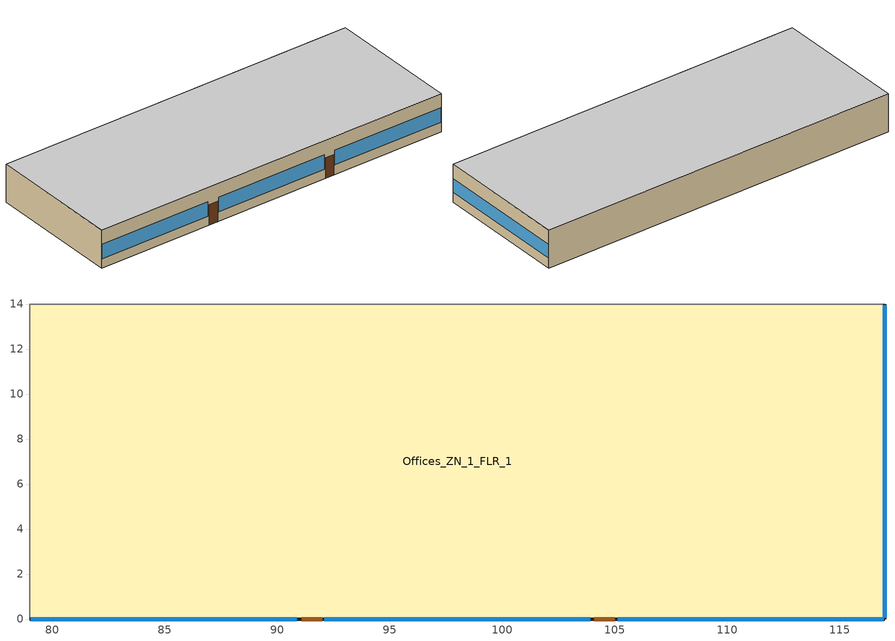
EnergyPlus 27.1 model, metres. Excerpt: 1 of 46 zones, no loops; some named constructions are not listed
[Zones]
Offices_ZN_1_FLR_1
 floor ground (ext_slab_6in_with_carpet): 79,14 117,14 117,0 79,0 z0
 wall outside (nonres_ext_wall): 79,0 117,0 117,14 z0:4
 wall to Gym_ZN_1_FLR_1 (int_wall): 117,14 79,14 z0:4
 wall to Lobby_ZN_1_FLR_1 (int_wall): 79,14 79,0 z0:4
 window (Window_U_0.40_SHGC_0.38): 117,0.05 117,13.95 z1.1:2.51; 79.05,0 90.87,0 / 92.09,0 103.91,0 / 105.13,0 116.95,0 z1:2.5
 door (Swinging Door_con): 91.08,0 91.99,0 / 104.08,0 104.99,0 z0:2.13
 ceiling to Offices_ZN_1_FLR_2 (int_slab_ceiling): 79,0 117,0 117,14 79,14 z4
[EnergyManagementSystem:Program]
SET_mCl2_Pod_1_ZN_1_FLR_2_Light_EMS_Program: SET mCl2_Pod_1_ZN_1_FLR_2_LSr_IP=0.093*mCl2_Pod_1_ZN_1_FLR_2_LSr/mCl2_Pod_1_ZN_1_FLR_2_Area; IF (mCl2_Pod_1_ZN_1_FLR_2_OSr <= 0) && (mCl2_Pod_1_ZN_1_FLR_2_LSr_IP >= 0.02); SET mCl2_Pod_1_ZN_1_FLR_2_LAr = 0.02*mCl2_Pod_1_ZN_1_FLR_2_Area/0.09290304; ELSE; SET mCl2_Pod_1_ZN_1_FLR_2_LAr = NULL; ENDIF
SET_cCL1_Pod_2_ZN_1_FLR_2_Light_EMS_Program: SET cCL1_Pod_2_ZN_1_FLR_2_LSr_IP=0.093*cCL1_Pod_2_ZN_1_FLR_2_LSr/cCL1_Pod_2_ZN_1_FLR_2_Area; IF (cCL1_Pod_2_ZN_1_FLR_2_OSr <= 0) && (cCL1_Pod_2_ZN_1_FLR_2_LSr_IP >= 0.02); SET cCL1_Pod_2_ZN_1_FLR_2_LAr = 0.02*cCL1_Pod_2_ZN_1_FLR_2_Area/0.09290304; ELSE; SET cCL1_Pod_2_ZN_1_FLR_2_LAr = NULL; ENDIF
SET_mCl1_Pod_2_ZN_1_FLR_2_Light_EMS_Program: SET mCl1_Pod_2_ZN_1_FLR_2_LSr_IP=0.093*mCl1_Pod_2_ZN_1_FLR_2_LSr/mCl1_Pod_2_ZN_1_FLR_2_Area; IF (mCl1_Pod_2_ZN_1_FLR_2_OSr <= 0) && (mCl1_Pod_2_ZN_1_FLR_2_LSr_IP >= 0.02); SET mCl1_Pod_2_ZN_1_FLR_2_LAr = 0.02*mCl1_Pod_2_ZN_1_FLR_2_Area/0.09290304; ELSE; SET mCl1_Pod_2_ZN_1_FLR_2_LAr = NULL; ENDIF
SET_cPOD2_ZN_1_FLR_2_Light_EMS_Program: SET cPOD2_ZN_1_FLR_2_LSr_IP=0.093*cPOD2_ZN_1_FLR_2_LSr/cPOD2_ZN_1_FLR_2_Area; IF (cPOD2_ZN_1_FLR_2_OSr <= 0) && (cPOD2_ZN_1_FLR_2_LSr_IP >= 0.02); SET cPOD2_ZN_1_FLR_2_LAr = 0.02*cPOD2_ZN_1_FLR_2_Area/0.09290304; ELSE; SET cPOD2_ZN_1_FLR_2_LAr = NULL; ENDIF
SET_cCL2_Pod_2_ZN_1_FLR_2_Light_EMS_Program: SET cCL2_Pod_2_ZN_1_FLR_2_LSr_IP=0.093*cCL2_Pod_2_ZN_1_FLR_2_LSr/cCL2_Pod_2_ZN_1_FLR_2_Area; IF (cCL2_Pod_2_ZN_1_FLR_2_OSr <= 0) && (cCL2_Pod_2_ZN_1_FLR_2_LSr_IP >= 0.02); SET cCL2_Pod_2_ZN_1_FLR_2_LAr = 0.02*cCL2_Pod_2_ZN_1_FLR_2_Area/0.09290304; ELSE; SET cCL2_Pod_2_ZN_1_FLR_2_LAr = NULL; ENDIF
SET_mCl2_Pod_2_ZN_1_FLR_2_Light_EMS_Program: SET mCl2_Pod_2_ZN_1_FLR_2_LSr_IP=0.093*mCl2_Pod_2_ZN_1_FLR_2_LSr/mCl2_Pod_2_ZN_1_FLR_2_Area; IF (mCl2_Pod_2_ZN_1_FLR_2_OSr <= 0) && (mCl2_Pod_2_ZN_1_FLR_2_LSr_IP >= 0.02); SET mCl2_Pod_2_ZN_1_FLR_2_LAr = 0.02*mCl2_Pod_2_ZN_1_FLR_2_Area/0.09290304; ELSE; SET mCl2_Pod_2_ZN_1_FLR_2_LAr = NULL; ENDIF
SET_cCL1_Pod_3_ZN_1_FLR_2_Light_EMS_Program: SET cCL1_Pod_3_ZN_1_FLR_2_LSr_IP=0.093*cCL1_Pod_3_ZN_1_FLR_2_LSr/cCL1_Pod_3_ZN_1_FLR_2_Area; IF (cCL1_Pod_3_ZN_1_FLR_2_OSr <= 0) && (cCL1_Pod_3_ZN_1_FLR_2_LSr_IP >= 0.02); SET cCL1_Pod_3_ZN_1_FLR_2_LAr = 0.02*cCL1_Pod_3_ZN_1_FLR_2_Area/0.09290304; ELSE; SET cCL1_Pod_3_ZN_1_FLR_2_LAr = NULL; ENDIF
SET_mCl1_Pod_3_ZN_1_FLR_2_Light_EMS_Program: SET mCl1_Pod_3_ZN_1_FLR_2_LSr_IP=0.093*mCl1_Pod_3_ZN_1_FLR_2_LSr/mCl1_Pod_3_ZN_1_FLR_2_Area; IF (mCl1_Pod_3_ZN_1_FLR_2_OSr <= 0) && (mCl1_Pod_3_ZN_1_FLR_2_LSr_IP >= 0.02); SET mCl1_Pod_3_ZN_1_FLR_2_LAr = 0.02*mCl1_Pod_3_ZN_1_FLR_2_Area/0.09290304; ELSE; SET mCl1_Pod_3_ZN_1_FLR_2_LAr = NULL; ENDIF
SET_cPOD3_ZN_1_FLR_2_Light_EMS_Program: SET cPOD3_ZN_1_FLR_2_LSr_IP=0.093*cPOD3_ZN_1_FLR_2_LSr/cPOD3_ZN_1_FLR_2_Area; IF (cPOD3_ZN_1_FLR_2_OSr <= 0) && (cPOD3_ZN_1_FLR_2_LSr_IP >= 0.02); SET cPOD3_ZN_1_FLR_2_LAr = 0.02*cPOD3_ZN_1_FLR_2_Area/0.09290304; ELSE; SET cPOD3_ZN_1_FLR_2_LAr = NULL; ENDIF
SET_cCL2_Pod_3_ZN_1_FLR_2_Light_EMS_Program: SET cCL2_Pod_3_ZN_1_FLR_2_LSr_IP=0.093*cCL2_Pod_3_ZN_1_FLR_2_LSr/cCL2_Pod_3_ZN_1_FLR_2_Area; IF (cCL2_Pod_3_ZN_1_FLR_2_OSr <= 0) && (cCL2_Pod_3_ZN_1_FLR_2_LSr_IP >= 0.02); SET cCL2_Pod_3_ZN_1_FLR_2_LAr = 0.02*cCL2_Pod_3_ZN_1_FLR_2_Area/0.09290304; ELSE; SET cCL2_Pod_3_ZN_1_FLR_2_LAr = NULL; ENDIF
SET_mCl2_Pod_3_ZN_1_FLR_2_Light_EMS_Program: SET mCl2_Pod_3_ZN_1_FLR_2_LSr_IP=0.093*mCl2_Pod_3_ZN_1_FLR_2_LSr/mCl2_Pod_3_ZN_1_FLR_2_Area; IF (mCl2_Pod_3_ZN_1_FLR_2_OSr <= 0) && (mCl2_Pod_3_ZN_1_FLR_2_LSr_IP >= 0.02); SET mCl2_Pod_3_ZN_1_FLR_2_LAr = 0.02*mCl2_Pod_3_ZN_1_FLR_2_Area/0.09290304; ELSE; SET mCl2_Pod_3_ZN_1_FLR_2_LAr = NULL; ENDIF
SET_Main_Corridor_ZN_1_FLR_2_Light_EMS_Program: SET Main_Corridor_ZN_1_FLR_2_LSr_IP=0.093*Main_Corridor_ZN_1_FLR_2_LSr/Main_Corridor_ZN_1_FLR_2_Area; IF (Main_Corridor_ZN_1_FLR_2_OSr <= 0) && (Main_Corridor_ZN_1_FLR_2_LSr_IP >= 0.02); SET Main_Corridor_ZN_1_FLR_2_LAr = 0.02*Main_Corridor_ZN_1_FLR_2_Area/0.09290304; ELSE; SET Main_Corridor_ZN_1_FLR_2_LAr = NULL; ENDIF
SET_Lobby_ZN_1_FLR_2_Light_EMS_Program: SET Lobby_ZN_1_FLR_2_LSr_IP=0.093*Lobby_ZN_1_FLR_2_LSr/Lobby_ZN_1_FLR_2_Area; IF (Lobby_ZN_1_FLR_2_OSr <= 0) && (Lobby_ZN_1_FLR_2_LSr_IP >= 0.02); SET Lobby_ZN_1_FLR_2_LAr = 0.02*Lobby_ZN_1_FLR_2_Area/0.09290304; ELSE; SET Lobby_ZN_1_FLR_2_LAr = NULL; ENDIF
SET_Mech_ZN_1_FLR_2_Light_EMS_Program: SET Mech_ZN_1_FLR_2_LSr_IP=0.093*Mech_ZN_1_FLR_2_LSr/Mech_ZN_1_FLR_2_Area; IF (Mech_ZN_1_FLR_2_OSr <= 0) && (Mech_ZN_1_FLR_2_LSr_IP >= 0.02); SET Mech_ZN_1_FLR_2_LAr = 0.02*Mech_ZN_1_FLR_2_Area/0.09290304; ELSE; SET Mech_ZN_1_FLR_2_LAr = NULL; ENDIF
SET_BATHROOMS_ZN_1_FLR_2_Light_EMS_Program: SET BATHROOMS_ZN_1_FLR_2_LSr_IP=0.093*BATHROOMS_ZN_1_FLR_2_LSr/BATHROOMS_ZN_1_FLR_2_Area; IF (BATHROOMS_ZN_1_FLR_2_OSr <= 0) && (BATHROOMS_ZN_1_FLR_2_LSr_IP >= 0.02); SET BATHROOMS_ZN_1_FLR_2_LAr = 0.02*BATHROOMS_ZN_1_FLR_2_Area/0.09290304; ELSE; SET BATHROOMS_ZN_1_FLR_2_LAr = NULL; ENDIF
SET_Offices_ZN_1_FLR_2_Light_EMS_Program: SET Offices_ZN_1_FLR_2_LSr_IP=0.093*Offices_ZN_1_FLR_2_LSr/Offices_ZN_1_FLR_2_Area; IF (Offices_ZN_1_FLR_2_OSr <= 0) && (Offices_ZN_1_FLR_2_LSr_IP >= 0.02); SET Offices_ZN_1_FLR_2_LAr = 0.02*Offices_ZN_1_FLR_2_Area/0.09290304; ELSE; SET Offices_ZN_1_FLR_2_LAr = NULL; ENDIF
SET_LMC_ZN_1_FLR_2_Light_EMS_Program: SET LMC_ZN_1_FLR_2_LSr_IP=0.093*LMC_ZN_1_FLR_2_LSr/LMC_ZN_1_FLR_2_Area; IF (LMC_ZN_1_FLR_2_OSr <= 0) && (LMC_ZN_1_FLR_2_LSr_IP >= 0.02); SET LMC_ZN_1_FLR_2_LAr = 0.02*LMC_ZN_1_FLR_2_Area/0.09290304; ELSE; SET LMC_ZN_1_FLR_2_LAr = NULL; ENDIF
[EnergyManagementSystem:ProgramCallingManager]
Transformer_Load_Prog_Manager: AfterPredictorAfterHVACManagers; Transformer_Load_Prog
PSZ1_5_Set_Number_of_Stages_CallingManager: BeginNewEnvironment; PSZ1_5_Set_Number_of_Stages
PSZ1_5_ECO_Manager: InsideHVACSystemIterationLoop; PSZ1_5_Economizer_CTRL_Prog
PSZ1_5_Fan_Parameter_manager: BeginNewEnvironment; PSZ1_5_Set_Fan_Par
PSZ1_5_Fan_Main_Manager: BeginTimestepBeforePredictor; PSZ1_5_Fan_Control
PSZ2_6_Set_Number_of_Stages_CallingManager: BeginNewEnvironment; PSZ2_6_Set_Number_of_Stages
PSZ2_6_ECO_Manager: InsideHVACSystemIterationLoop; PSZ2_6_Economizer_CTRL_Prog
PSZ2_6_Fan_Parameter_manager: BeginNewEnvironment; PSZ2_6_Set_Fan_Par
PSZ2_6_Fan_Main_Manager: BeginTimestepBeforePredictor; PSZ2_6_Fan_Control
PSZ3_7_Set_Number_of_Stages_CallingManager: BeginNewEnvironment; PSZ3_7_Set_Number_of_Stages
PSZ3_7_ECO_Manager: InsideHVACSystemIterationLoop; PSZ3_7_Economizer_CTRL_Prog
PSZ3_7_Fan_Parameter_manager: BeginNewEnvironment; PSZ3_7_Set_Fan_Par
PSZ3_7_Fan_Main_Manager: BeginTimestepBeforePredictor; PSZ3_7_Fan_Control
PSZ4_8_Set_Number_of_Stages_CallingManager: BeginNewEnvironment; PSZ4_8_Set_Number_of_Stages
PSZ4_8_ECO_Manager: InsideHVACSystemIterationLoop; PSZ4_8_Economizer_CTRL_Prog
PSZ4_8_Fan_Parameter_manager: BeginNewEnvironment; PSZ4_8_Set_Fan_Par
PSZ4_8_Fan_Main_Manager: BeginTimestepBeforePredictor; PSZ4_8_Fan_Control
PSZ5_9_Set_Number_of_Stages_CallingManager: BeginNewEnvironment; PSZ5_9_Set_Number_of_Stages
PSZ5_9_ECO_Manager: InsideHVACSystemIterationLoop; PSZ5_9_Economizer_CTRL_Prog
PSZ5_9_Fan_Parameter_manager: BeginNewEnvironment; PSZ5_9_Set_Fan_Par
PSZ5_9_Fan_Main_Manager: BeginTimestepBeforePredictor; PSZ5_9_Fan_Control
BoilerParManager: BeginNewEnvironment; SetBoilerPar
BoilerCurveManager: InsideHVACSystemIterationLoop; SetBoilerCurve
OA_BASED_OPTIMUM_START_EMS_Program Manager: BeginTimestepBeforePredictor; OA_BASED_OPTIMUM_START_EMS_Program
SET_cCL1_Pod_1_ZN_1_FLR_1_Light_EMS_Program_Prog_Manager: BeginTimestepBeforePredictor; SET_cCL1_Pod_1_ZN_1_FLR_1_Light_EMS_Program
SET_mCl1_Pod_1_ZN_1_FLR_1_Light_EMS_Program_Prog_Manager: BeginTimestepBeforePredictor; SET_mCl1_Pod_1_ZN_1_FLR_1_Light_EMS_Program
SET_cPOD1_ZN_1_FLR_1_Light_EMS_Program_Prog_Manager: BeginTimestepBeforePredictor; SET_cPOD1_ZN_1_FLR_1_Light_EMS_Program
SET_cCL2_Pod_1_ZN_1_FLR_1_Light_EMS_Program_Prog_Manager: BeginTimestepBeforePredictor; SET_cCL2_Pod_1_ZN_1_FLR_1_Light_EMS_Program
SET_mCl2_Pod_1_ZN_1_FLR_1_Light_EMS_Program_Prog_Manager: BeginTimestepBeforePredictor; SET_mCl2_Pod_1_ZN_1_FLR_1_Light_EMS_Program
SET_cCL1_Pod_2_ZN_1_FLR_1_Light_EMS_Program_Prog_Manager: BeginTimestepBeforePredictor; SET_cCL1_Pod_2_ZN_1_FLR_1_Light_EMS_Program
SET_mCl1_Pod_2_ZN_1_FLR_1_Light_EMS_Program_Prog_Manager: BeginTimestepBeforePredictor; SET_mCl1_Pod_2_ZN_1_FLR_1_Light_EMS_Program
SET_cPOD2_ZN_1_FLR_1_Light_EMS_Program_Prog_Manager: BeginTimestepBeforePredictor; SET_cPOD2_ZN_1_FLR_1_Light_EMS_Program
SET_cCL2_Pod_2_ZN_1_FLR_1_Light_EMS_Program_Prog_Manager: BeginTimestepBeforePredictor; SET_cCL2_Pod_2_ZN_1_FLR_1_Light_EMS_Program
SET_mCl2_Pod_2_ZN_1_FLR_1_Light_EMS_Program_Prog_Manager: BeginTimestepBeforePredictor; SET_mCl2_Pod_2_ZN_1_FLR_1_Light_EMS_Program
SET_cCL1_Pod_3_ZN_1_FLR_1_Light_EMS_Program_Prog_Manager: BeginTimestepBeforePredictor; SET_cCL1_Pod_3_ZN_1_FLR_1_Light_EMS_Program
SET_mCl1_Pod_3_ZN_1_FLR_1_Light_EMS_Program_Prog_Manager: BeginTimestepBeforePredictor; SET_mCl1_Pod_3_ZN_1_FLR_1_Light_EMS_Program
SET_cPOD3_ZN_1_FLR_1_Light_EMS_Program_Prog_Manager: BeginTimestepBeforePredictor; SET_cPOD3_ZN_1_FLR_1_Light_EMS_Program
SET_cCL2_Pod_3_ZN_1_FLR_1_Light_EMS_Program_Prog_Manager: BeginTimestepBeforePredictor; SET_cCL2_Pod_3_ZN_1_FLR_1_Light_EMS_Program
SET_mCl2_Pod_3_ZN_1_FLR_1_Light_EMS_Program_Prog_Manager: BeginTimestepBeforePredictor; SET_mCl2_Pod_3_ZN_1_FLR_1_Light_EMS_Program
SET_AUX_GYM_ZN_1_FLR_1_Light_EMS_Program_Prog_Manager: BeginTimestepBeforePredictor; SET_AUX_GYM_ZN_1_FLR_1_Light_EMS_Program
SET_AUDITORIUM_ZN_1_FLR_1_Light_EMS_Program_Prog_Manager: BeginTimestepBeforePredictor; SET_AUDITORIUM_ZN_1_FLR_1_Light_EMS_Program
SET_Main_Corridor_ZN_1_FLR_1_Light_EMS_Program_Prog_Manager: BeginTimestepBeforePredictor; SET_Main_Corridor_ZN_1_FLR_1_Light_EMS_Program
SET_Lobby_ZN_1_FLR_1_Light_EMS_Program_Prog_Manager: BeginTimestepBeforePredictor; SET_Lobby_ZN_1_FLR_1_Light_EMS_Program
SET_Mech_ZN_1_FLR_1_Light_EMS_Program_Prog_Manager: BeginTimestepBeforePredictor; SET_Mech_ZN_1_FLR_1_Light_EMS_Program
SET_BATHROOMS_ZN_1_FLR_1_Light_EMS_Program_Prog_Manager: BeginTimestepBeforePredictor; SET_BATHROOMS_ZN_1_FLR_1_Light_EMS_Program
SET_Offices_ZN_1_FLR_1_Light_EMS_Program_Prog_Manager: BeginTimestepBeforePredictor; SET_Offices_ZN_1_FLR_1_Light_EMS_Program
SET_Gym_ZN_1_FLR_1_Light_EMS_Program_Prog_Manager: BeginTimestepBeforePredictor; SET_Gym_ZN_1_FLR_1_Light_EMS_Program
SET_Kitchen_ZN_1_FLR_1_Light_EMS_Program_Prog_Manager: BeginTimestepBeforePredictor; SET_Kitchen_ZN_1_FLR_1_Light_EMS_Program
SET_Cafeteria_ZN_1_FLR_1_Light_EMS_Program_Prog_Manager: BeginTimestepBeforePredictor; SET_Cafeteria_ZN_1_FLR_1_Light_EMS_Program
SET_cCL1_Pod_1_ZN_1_FLR_2_Light_EMS_Program_Prog_Manager: BeginTimestepBeforePredictor; SET_cCL1_Pod_1_ZN_1_FLR_2_Light_EMS_Program
SET_mCl1_Pod_1_ZN_1_FLR_2_Light_EMS_Program_Prog_Manager: BeginTimestepBeforePredictor; SET_mCl1_Pod_1_ZN_1_FLR_2_Light_EMS_Program
SET_cPOD1_ZN_1_FLR_2_Light_EMS_Program_Prog_Manager: BeginTimestepBeforePredictor; SET_cPOD1_ZN_1_FLR_2_Light_EMS_Program
SET_cCL2_Pod_1_ZN_1_FLR_2_Light_EMS_Program_Prog_Manager: BeginTimestepBeforePredictor; SET_cCL2_Pod_1_ZN_1_FLR_2_Light_EMS_Program
SET_mCl2_Pod_1_ZN_1_FLR_2_Light_EMS_Program_Prog_Manager: BeginTimestepBeforePredictor; SET_mCl2_Pod_1_ZN_1_FLR_2_Light_EMS_Program
SET_cCL1_Pod_2_ZN_1_FLR_2_Light_EMS_Program_Prog_Manager: BeginTimestepBeforePredictor; SET_cCL1_Pod_2_ZN_1_FLR_2_Light_EMS_Program
SET_mCl1_Pod_2_ZN_1_FLR_2_Light_EMS_Program_Prog_Manager: BeginTimestepBeforePredictor; SET_mCl1_Pod_2_ZN_1_FLR_2_Light_EMS_Program
SET_cPOD2_ZN_1_FLR_2_Light_EMS_Program_Prog_Manager: BeginTimestepBeforePredictor; SET_cPOD2_ZN_1_FLR_2_Light_EMS_Program
SET_cCL2_Pod_2_ZN_1_FLR_2_Light_EMS_Program_Prog_Manager: BeginTimestepBeforePredictor; SET_cCL2_Pod_2_ZN_1_FLR_2_Light_EMS_Program
SET_mCl2_Pod_2_ZN_1_FLR_2_Light_EMS_Program_Prog_Manager: BeginTimestepBeforePredictor; SET_mCl2_Pod_2_ZN_1_FLR_2_Light_EMS_Program
SET_cCL1_Pod_3_ZN_1_FLR_2_Light_EMS_Program_Prog_Manager: BeginTimestepBeforePredictor; SET_cCL1_Pod_3_ZN_1_FLR_2_Light_EMS_Program
SET_mCl1_Pod_3_ZN_1_FLR_2_Light_EMS_Program_Prog_Manager: BeginTimestepBeforePredictor; SET_mCl1_Pod_3_ZN_1_FLR_2_Light_EMS_Program
SET_cPOD3_ZN_1_FLR_2_Light_EMS_Program_Prog_Manager: BeginTimestepBeforePredictor; SET_cPOD3_ZN_1_FLR_2_Light_EMS_Program
SET_cCL2_Pod_3_ZN_1_FLR_2_Light_EMS_Program_Prog_Manager: BeginTimestepBeforePredictor; SET_cCL2_Pod_3_ZN_1_FLR_2_Light_EMS_Program
SET_mCl2_Pod_3_ZN_1_FLR_2_Light_EMS_Program_Prog_Manager: BeginTimestepBeforePredictor; SET_mCl2_Pod_3_ZN_1_FLR_2_Light_EMS_Program
SET_Main_Corridor_ZN_1_FLR_2_Light_EMS_Program_Prog_Manager: BeginTimestepBeforePredictor; SET_Main_Corridor_ZN_1_FLR_2_Light_EMS_Program
SET_Lobby_ZN_1_FLR_2_Light_EMS_Program_Prog_Manager: BeginTimestepBeforePredictor; SET_Lobby_ZN_1_FLR_2_Light_EMS_Program
SET_Mech_ZN_1_FLR_2_Light_EMS_Program_Prog_Manager: BeginTimestepBeforePredictor; SET_Mech_ZN_1_FLR_2_Light_EMS_Program
SET_BATHROOMS_ZN_1_FLR_2_Light_EMS_Program_Prog_Manager: BeginTimestepBeforePredictor; SET_BATHROOMS_ZN_1_FLR_2_Light_EMS_Program
SET_Offices_ZN_1_FLR_2_Light_EMS_Program_Prog_Manager: BeginTimestepBeforePredictor; SET_Offices_ZN_1_FLR_2_Light_EMS_Program
SET_LMC_ZN_1_FLR_2_Light_EMS_Program_Prog_Manager: BeginTimestepBeforePredictor; SET_LMC_ZN_1_FLR_2_Light_EMS_Program
[EnergyManagementSystem:OutputVariable]
Wired_LTG: EMS Variable=Wired_LTG; Type of Data in Variable=Summed; Update Frequency=ZoneTimestep; Units=J
[ElectricLoadCenter:Transformer]
Transformer 1: Availability Schedule=Always_On; Transformer Usage=PowerInFromGrid; Rated Capacity {VA}=225000; Phase=3; Conductor Material=Aluminum; Full Load Temperature Rise {C}=150; Fraction of Eddy Current Losses=0.1; Performance Input Method=NominalEfficiency; Nameplate Efficiency=0.989; Per Unit Load for Nameplate Efficiency=0.35; Reference Temperature for Nameplate Efficiency {C}=75; Consider Transformer Loss for Utility Cost=Yes; Meter 1=Wired_LTG_Electricity; Meter 2=Wired_INT_EQUIP
[EnergyManagementSystem:Actuator]
Name | Actuated Component Unique | Actuated Component Type | Actuated Component Control Type
PSZ1_5_Timestep_Econ_Eff | PSZ1_5_Timestep_Econ_Eff_SCH | Schedule:Constant | Schedule Value
PSZ2_6_Timestep_Econ_Eff | PSZ2_6_Timestep_Econ_Eff_SCH | Schedule:Constant | Schedule Value
PSZ3_7_Timestep_Econ_Eff | PSZ3_7_Timestep_Econ_Eff_SCH | Schedule:Constant | Schedule Value
PSZ4_8_Timestep_Econ_Eff | PSZ4_8_Timestep_Econ_Eff_SCH | Schedule:Constant | Schedule Value
PSZ5_9_Timestep_Econ_Eff | PSZ5_9_Timestep_Econ_Eff_SCH | Schedule:Constant | Schedule Value
BoilerCurve | HEATSYS1 BOILER EFFICIENCY CURVE | Curve | Curve Result
CLGSETP_SCH_Actuator | CLGSETP_SCH_Yes_Optimum | Schedule:Compact | Schedule Value
HTGSETP_SCH_Actuator | HTGSETP_SCH_Yes_Optimum | Schedule:Compact | Schedule Value
cCL1_Pod_1_ZN_1_FLR_1_LAr | Corner_Class_1_Pod_1_ZN_1_FLR_1_lights | Lights | Electricity Rate
mCl1_Pod_1_ZN_1_FLR_1_LAr | Mult_Class_1_Pod_1_ZN_1_FLR_1_lights | Lights | Electricity Rate
cPOD1_ZN_1_FLR_1_LAr | Corridor_Pod_1_ZN_1_FLR_1_lights | Lights | Electricity Rate
cCL2_Pod_1_ZN_1_FLR_1_LAr | Corner_Class_2_Pod_1_ZN_1_FLR_1_lights | Lights | Electricity Rate
mCl2_Pod_1_ZN_1_FLR_1_LAr | Mult_Class_2_Pod_1_ZN_1_FLR_1_lights | Lights | Electricity Rate
cCL1_Pod_2_ZN_1_FLR_1_LAr | Corner_Class_1_Pod_2_ZN_1_FLR_1_lights | Lights | Electricity Rate
mCl1_Pod_2_ZN_1_FLR_1_LAr | Mult_Class_1_Pod_2_ZN_1_FLR_1_lights | Lights | Electricity Rate
cPOD2_ZN_1_FLR_1_LAr | Corridor_Pod_2_ZN_1_FLR_1_lights | Lights | Electricity Rate
cCL2_Pod_2_ZN_1_FLR_1_LAr | Corner_Class_2_Pod_2_ZN_1_FLR_1_lights | Lights | Electricity Rate
mCl2_Pod_2_ZN_1_FLR_1_LAr | Mult_Class_2_Pod_2_ZN_1_FLR_1_lights | Lights | Electricity Rate
cCL1_Pod_3_ZN_1_FLR_1_LAr | Corner_Class_1_Pod_3_ZN_1_FLR_1_lights | Lights | Electricity Rate
mCl1_Pod_3_ZN_1_FLR_1_LAr | Mult_Class_1_Pod_3_ZN_1_FLR_1_lights | Lights | Electricity Rate
cPOD3_ZN_1_FLR_1_LAr | Corridor_Pod_3_ZN_1_FLR_1_lights | Lights | Electricity Rate
cCL2_Pod_3_ZN_1_FLR_1_LAr | Corner_Class_2_Pod_3_ZN_1_FLR_1_lights | Lights | Electricity Rate
mCl2_Pod_3_ZN_1_FLR_1_LAr | Mult_Class_2_Pod_3_ZN_1_FLR_1_lights | Lights | Electricity Rate
AUX_GYM_ZN_1_FLR_1_LAr | AUX_GYM_ZN_1_FLR_1_lights | Lights | Electricity Rate
AUDITORIUM_ZN_1_FLR_1_LAr | AUDITORIUM_ZN_1_FLR_1_lights | Lights | Electricity Rate
Main_Corridor_ZN_1_FLR_1_LAr | Main_Corridor_ZN_1_FLR_1_lights | Lights | Electricity Rate
Lobby_ZN_1_FLR_1_LAr | Lobby_ZN_1_FLR_1_lights | Lights | Electricity Rate
Mech_ZN_1_FLR_1_LAr | Mech_ZN_1_FLR_1_lights | Lights | Electricity Rate
BATHROOMS_ZN_1_FLR_1_LAr | BATHROOMS_ZN_1_FLR_1_lights | Lights | Electricity Rate
Offices_ZN_1_FLR_1_LAr | Offices_ZN_1_FLR_1_lights | Lights | Electricity Rate
Gym_ZN_1_FLR_1_LAr | Gym_ZN_1_FLR_1_lights | Lights | Electricity Rate
Kitchen_ZN_1_FLR_1_LAr | Kitchen_ZN_1_FLR_1_lights | Lights | Electricity Rate
Cafeteria_ZN_1_FLR_1_LAr | Cafeteria_ZN_1_FLR_1_lights | Lights | Electricity Rate
cCL1_Pod_1_ZN_1_FLR_2_LAr | Corner_Class_1_Pod_1_ZN_1_FLR_2_lights | Lights | Electricity Rate
mCl1_Pod_1_ZN_1_FLR_2_LAr | Mult_Class_1_Pod_1_ZN_1_FLR_2_lights | Lights | Electricity Rate
cPOD1_ZN_1_FLR_2_LAr | Corridor_Pod_1_ZN_1_FLR_2_lights | Lights | Electricity Rate
cCL2_Pod_1_ZN_1_FLR_2_LAr | Corner_Class_2_Pod_1_ZN_1_FLR_2_lights | Lights | Electricity Rate
mCl2_Pod_1_ZN_1_FLR_2_LAr | Mult_Class_2_Pod_1_ZN_1_FLR_2_lights | Lights | Electricity Rate
cCL1_Pod_2_ZN_1_FLR_2_LAr | Corner_Class_1_Pod_2_ZN_1_FLR_2_lights | Lights | Electricity Rate
mCl1_Pod_2_ZN_1_FLR_2_LAr | Mult_Class_1_Pod_2_ZN_1_FLR_2_lights | Lights | Electricity Rate
cPOD2_ZN_1_FLR_2_LAr | Corridor_Pod_2_ZN_1_FLR_2_lights | Lights | Electricity Rate
cCL2_Pod_2_ZN_1_FLR_2_LAr | Corner_Class_2_Pod_2_ZN_1_FLR_2_lights | Lights | Electricity Rate
mCl2_Pod_2_ZN_1_FLR_2_LAr | Mult_Class_2_Pod_2_ZN_1_FLR_2_lights | Lights | Electricity Rate
cCL1_Pod_3_ZN_1_FLR_2_LAr | Corner_Class_1_Pod_3_ZN_1_FLR_2_lights | Lights | Electricity Rate
mCl1_Pod_3_ZN_1_FLR_2_LAr | Mult_Class_1_Pod_3_ZN_1_FLR_2_lights | Lights | Electricity Rate
cPOD3_ZN_1_FLR_2_LAr | Corridor_Pod_3_ZN_1_FLR_2_lights | Lights | Electricity Rate
cCL2_Pod_3_ZN_1_FLR_2_LAr | Corner_Class_2_Pod_3_ZN_1_FLR_2_lights | Lights | Electricity Rate
mCl2_Pod_3_ZN_1_FLR_2_LAr | Mult_Class_2_Pod_3_ZN_1_FLR_2_lights | Lights | Electricity Rate
Main_Corridor_ZN_1_FLR_2_LAr | Main_Corridor_ZN_1_FLR_2_lights | Lights | Electricity Rate
Lobby_ZN_1_FLR_2_LAr | Lobby_ZN_1_FLR_2_lights | Lights | Electricity Rate
Mech_ZN_1_FLR_2_LAr | Mech_ZN_1_FLR_2_lights | Lights | Electricity Rate
BATHROOMS_ZN_1_FLR_2_LAr | BATHROOMS_ZN_1_FLR_2_lights | Lights | Electricity Rate
Offices_ZN_1_FLR_2_LAr | Offices_ZN_1_FLR_2_lights | Lights | Electricity Rate
LMC_ZN_1_FLR_2_LAr | Library_Media_Center_ZN_1_FLR_2_lights | Lights | Electricity Rate
[Schedule:Compact]
ALWAYS_ON: Through: 12/31, For: AllDays, Until: 24:00, 1
HTGSETP_SCH_YES_OPTIMUM: Through: 12/31, For: SummerDesignDay, Until: 24:00, 15.6, For: WinterDesignDay, Until: 24:00, 21, For: Weekdays, Until: 06:00, 15.6, Until: 07:00, 17.8, Until: 08:00, 20, Until: 21:00, 21, Until: 24:00, 15.6, For: WeekEnds Holidays AllOtherDays, Until: 24:00, 15.6
CLGSETP_SCH_YES_OPTIMUM: Through: 12/31, For: SummerDesignDay, Until: 24:00, 24, For: WinterDesignDay, Until: 24:00, 29.44, For: Weekdays, Until: 06:00, 29.44, Until: 07:00, 27.8, Until: 08:00, 25.6, Until: 21:00, 24, Until: 24:00, 29.44, For: WeekEnds Holidays AllOtherDays, Until: 24:00, 29.44
[Curve:Quadratic]
Name | Coefficient1 Constant | Coefficient2 x | Coefficient3 x**2 | Minimum Value of x | Maximum Value of x
HeatSys1 Boiler Efficiency Curve | 1 | 0 | 0 | 0 | 1
RACK1_RackCOPfTCurve | 1.7603 | -0.0377 | 0.0004 | 10 | 35
RACK1_RackCondFanCurve2 | 0 | 0.0286 | 0 | 0 | 35
RACK2_RackCOPfTCurve | 1 | 0 | 0 | 0 | 50
[Schedule:Constant]
PSZ1_5_Timestep_Econ_Eff_SCH; PSZ2_6_Timestep_Econ_Eff_SCH; PSZ3_7_Timestep_Econ_Eff_SCH; PSZ4_8_Timestep_Econ_Eff_SCH; PSZ5_9_Timestep_Econ_Eff_SCH: Fraction, 0.7
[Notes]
The 90.1 Prototype Building Models were developed by Pacific Northwest National Laboratory (PNNL),
under contract with the U.S. Department of Energy (DOE).  These building models were derived from
DOE’s Commercial Reference Building Models with modifications based on input from the ASHRAE Standard 90.1 committee,
the Advanced Energy Design Guide series, and building industry experts.
The prototypes models were developed to quantify energy saving impacts from
newly published editions of ASHRAE Standard 90.1.  The basic building descriptions can be found in the Scorecards
posted at this website.  Detailed descriptions of the prototype model development and addenda modeling
strategies can be found in the following  reports:
"Achieving 30% Goal: Energy and Cost Saving Analysis of ASHRAE/IES Standard 90.1-2010."
"Enhancements to ASHRAE Standard 90.1 Prototype Building Models"
"Energy Savings Analysis: ANSI/ASHRAE/IES Standard 90.1-2016"
"ANSI/ASHRAE/IES Standard 90.1-2013 Determination of Energy Savings: Quantitative Analysis"
BEGIN ECONOMIZER MAP
Economizer Name, DX COIL Name
PSZ-AC_1:5_OA_Controller, PSZ-AC_1:5_CoolC DXCoil
PSZ-AC_2:6_OA_Controller, PSZ-AC_2:6_CoolC DXCoil
PSZ-AC_3:7_OA_Controller, PSZ-AC_3:7_CoolC DXCoil
PSZ-AC_4:8_OA_Controller, PSZ-AC_4:8_CoolC DXCoil
PSZ-AC_5:9_OA_Controller, PSZ-AC_5:9_CoolC DXCoil
END ECONOMIZER MAP
BEGIN EMS PROGRAM MAP
EMS PROGRAM, DX COIL Name
PSZ1_5, PSZ-AC_1:5_COOLC DXCOIL
PSZ2_6, PSZ-AC_2:6_COOLC DXCOIL
PSZ3_7, PSZ-AC_3:7_COOLC DXCOIL
PSZ4_8, PSZ-AC_4:8_COOLC DXCOIL
PSZ5_9, PSZ-AC_5:9_COOLC DXCOIL
END EMS PROGRAM MAP
WeatherFile:  USA_CO_Denver-Aurora-Buckley.AFB.724695_TMY3.epw
GPARM parameters as input:
Case = DOE.determination2016_SchoolSecondary_STD2016_Boise
weatherfile = USA_CO_Denver-Aurora-Buckley.AFB.724695_TMY3.epw
ground_tempt = Zone5B_nonres_R15_2ftV_SchoolSecondary_Denver_STD2016.gtp
avg_oa_tempt_ip = 49.91
maxdiff_oa_tempt_ip = 42.66
ext_wall_type = SteelFramedWall
nonres_ext_wall_ufactor = 0.312304465
roof_type = LightweightRoof
nonres_roof_ufactor = 0.181704416
nonres_window = Window_U_0.40_SHGC_0.38
nonres_skylight = Window_U_0.50_SHGC_0.40
daylighting_control = yes
sidelighting_control = yes_AY
audi_sidelighting_control = yes
roof_emissivity = 0.9
roof_solar_absorp = 0.77
LPD_classroom = 9.902797584
LPD_corridor = 7.104180875
LPD_lobby = 10.76391042
LPD_mechanical = 10.2257149
LPD_bath = 9.149323854
LPD_office = 10.01043669
LPD_gym = 5.381955209
LPD_kitchen = 11.40974504
LPD_cafeteria = 6.781263563
LPD_library = 8.395850125
LPD_auditorium = 6.781263563
exterior_lights_watts = 0
exterior_lights_watts_a = 441.8
exterior_lights_watts_b = 2994.5
wcc_economizer = DifferentialDryBulb
skip_economizer_control = No
DX_damper_sch = MinOA_MotorizedDamper_Sched
wcc_damper_sch = MinOA_MotorizedDamper_Sched
OA_computer_room = 0.00238745
OA_aux_gym = 0.001523905
auditorium_OA_per_area = 0.000304781
auditorium_OA_per_person = 0.002359604
classroom_OA_per_area = 0.000609562
classroom_OA_per_person = 0.004719207
